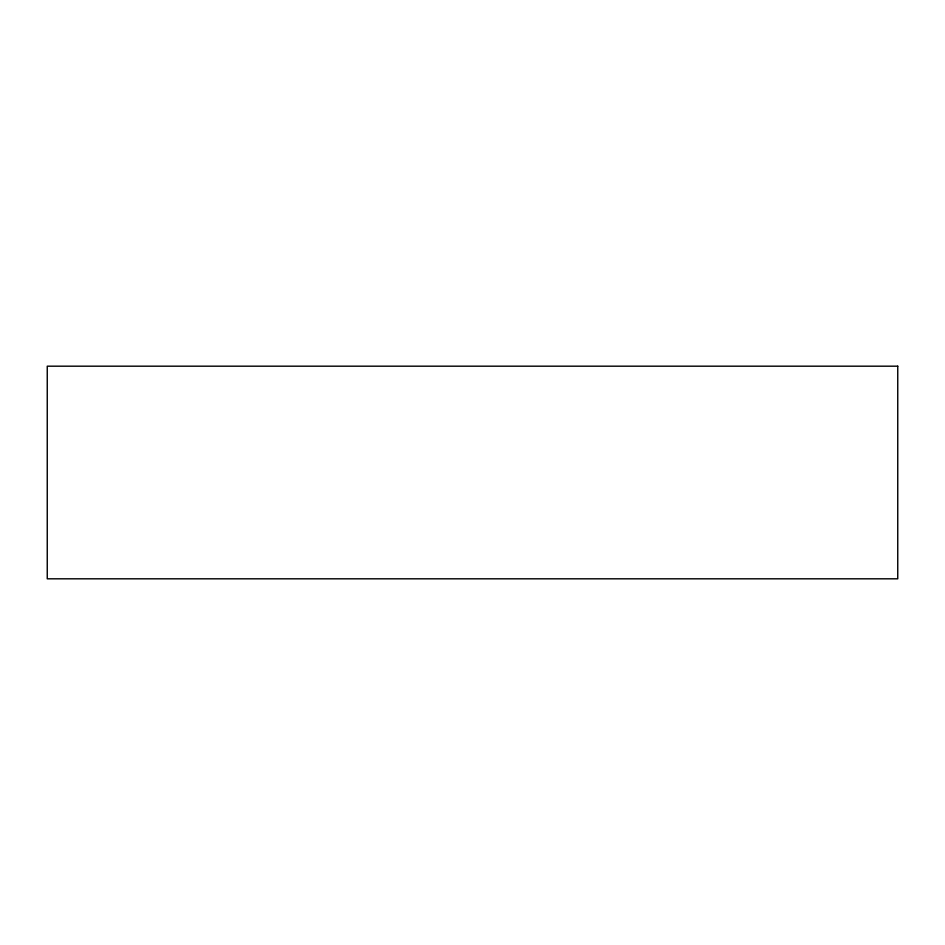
<?xml version="1.0" encoding="UTF-8"?>
<svg xmlns="http://www.w3.org/2000/svg" width="945" height="945" viewBox="0 0 945 945"><rect width="100%" height="100%" fill="white"/><g stroke="black" fill="none" stroke-linecap="round" stroke-linejoin="round"><path stroke-width="1.42" d="M897.75 366.188L47.25 366.188L47.25 578.812L897.75 578.812L897.75 366.188"/></g></svg>
